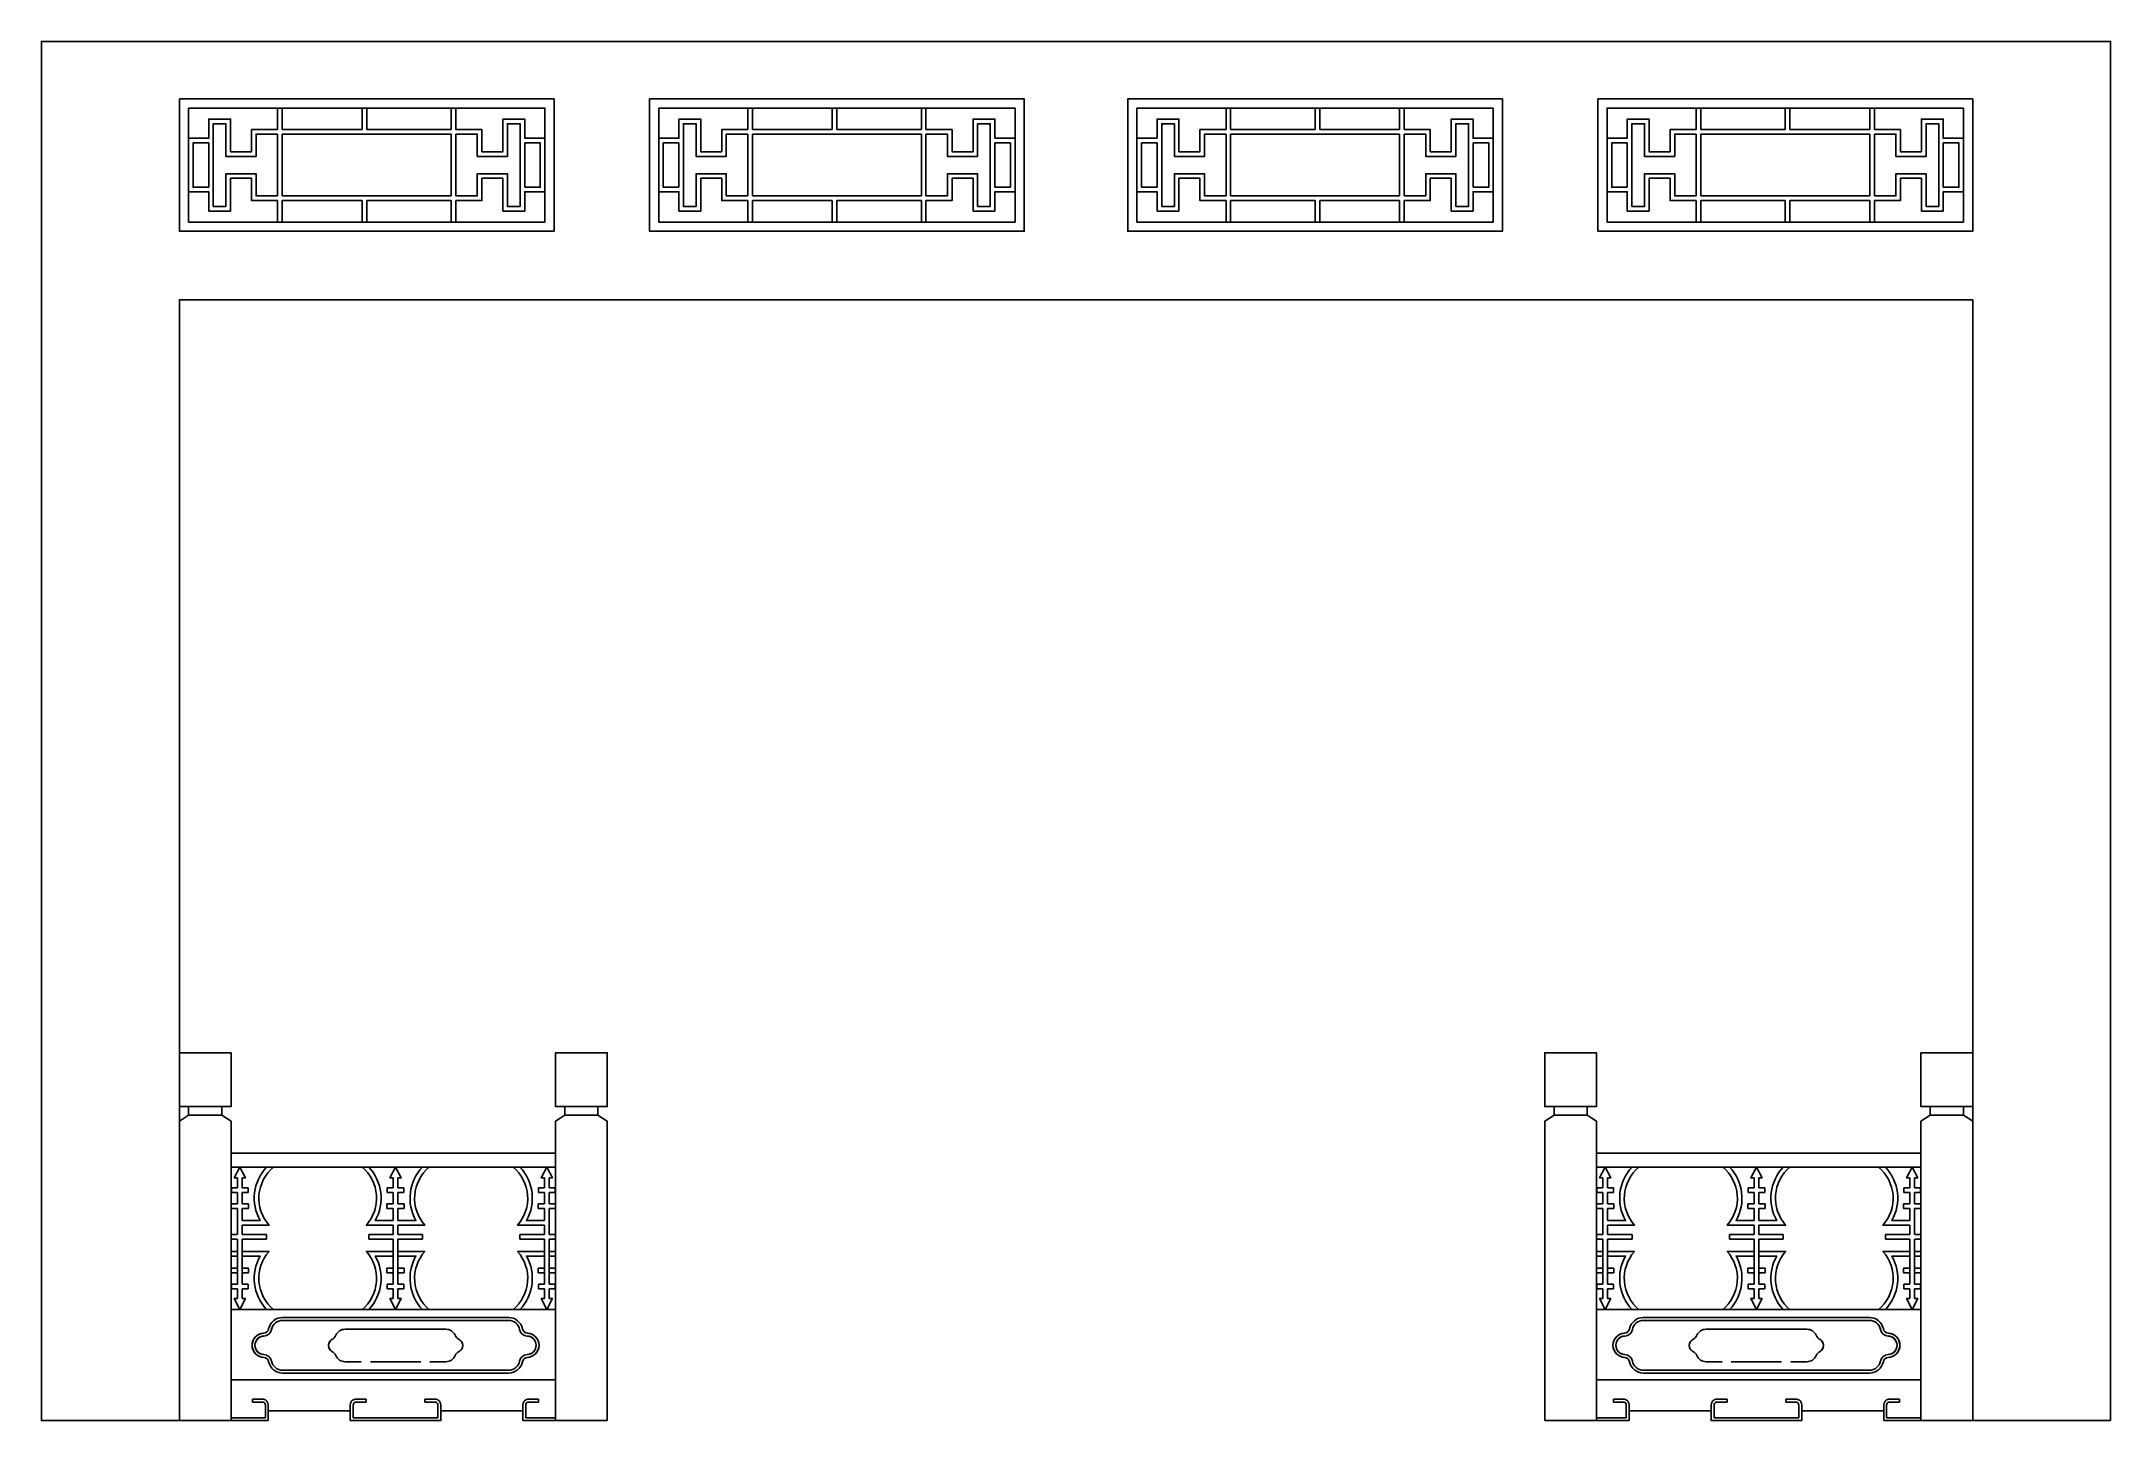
# Model space of a CAD drawing. Header units: metres. Extents: x 4395 to 7995, y 4620 to 7020.
import ezdxf

# ---------------------------------------------------------------- set-up
doc = ezdxf.new("R2010")
doc.units = ezdxf.units.M
for name, color, linetype in [('3', 3, 'Continuous'), ('4', 4, 'Continuous'), ('7', 7, 'Continuous')]:
    doc.layers.add(name, color=color, linetype=linetype)

msp = doc.modelspace()

# ---------------------------------------------------------------- linework, layer by layer
for p, q in [((4736.2, 5042.25), (4736.2, 5025.04)), ((4736.2, 5042.25), (4736.2, 5025.04)), ((4744.2, 5042.25), (4744.2, 5025.04)), ((4744.2, 5042.25), (4744.2, 5025.04)), ((4744.2, 5042.25), (4744.2, 5025.04)), ((5007.23, 5042.25), (5007.23, 5025.04)), ((5007.23, 5042.25), (5007.23, 5025.04)), ((5015.23, 5042.25), (5015.23, 5025.04)), ((5015.23, 5042.25), (5015.23, 5025.04)), ((5015.23, 5042.25), (5015.23, 5025.04)), ((5270.26, 5042.25), (5270.26, 5025.04)), ((5270.26, 5042.25), (5270.26, 5025.04)), ((5270.26, 5042.25), (5270.26, 5025.04)), ((5278.26, 5042.25), (5278.26, 5025.04)), ((5278.26, 5042.25), (5278.26, 5025.04)), ((7111.74, 5042.25), (7111.74, 5025.04)), ((7111.74, 5042.25), (7111.74, 5025.04)), ((7119.74, 5042.25), (7119.74, 5025.04)), ((7119.74, 5042.25), (7119.74, 5025.04)), ((7119.74, 5042.25), (7119.74, 5025.04)), ((7374.77, 5042.25), (7374.77, 5025.04)), ((7374.77, 5042.25), (7374.77, 5025.04)), ((7374.77, 5042.25), (7374.77, 5025.04)), ((7382.77, 5042.25), (7382.77, 5025.04)), ((7382.77, 5042.25), (7382.77, 5025.04)), ((7645.8, 5042.25), (7645.8, 5025.04)), ((7645.8, 5042.25), (7645.8, 5025.04)), ((7645.8, 5042.25), (7645.8, 5025.04)), ((7653.8, 5042.25), (7653.8, 5025.04)), ((7653.8, 5042.25), (7653.8, 5025.04)), ((4725.68, 5025.04), (4725.68, 5017.04)), ((4736.2, 5017.04), (4736.2, 4997.28)), ((4736.2, 5017.04), (4736.2, 4997.28)), ((4744.2, 5017.04), (4744.2, 4997.28)), ((4744.2, 5017.04), (4744.2, 4997.28)), ((4744.2, 5017.04), (4744.2, 4997.28)), ((4754.72, 5025.04), (4754.72, 5017.04)), ((4996.71, 5025.04), (4996.71, 5017.04)), ((5007.23, 5017.04), (5007.23, 4997.28)), ((5007.23, 5017.04), (5007.23, 4997.28)), ((5015.23, 5017.04), (5015.23, 4997.28)), ((5015.23, 5017.04), (5015.23, 4997.28)), ((5015.23, 5017.04), (5015.23, 4997.28)), ((5025.75, 5025.04), (5025.75, 5017.04)), ((5259.74, 5025.04), (5259.74, 5017.04)), ((5270.26, 5017.04), (5270.26, 4997.28)), ((5270.26, 5017.04), (5270.26, 4997.28)), ((5270.26, 5017.04), (5270.26, 4997.28)), ((5278.26, 5017.04), (5278.26, 4997.28)), ((5278.26, 5017.04), (5278.26, 4997.28)), ((5288.78, 5025.04), (5288.78, 5017.04)), ((7101.22, 5025.04), (7101.22, 5017.04)), ((7111.74, 5017.04), (7111.74, 4997.28)), ((7111.74, 5017.04), (7111.74, 4997.28)), ((7119.74, 5017.04), (7119.74, 4997.28)), ((7119.74, 5017.04), (7119.74, 4997.28)), ((7119.74, 5017.04), (7119.74, 4997.28)), ((7130.26, 5025.04), (7130.26, 5017.04)), ((7364.25, 5025.04), (7364.25, 5017.04)), ((7374.77, 5017.04), (7374.77, 4997.28)), ((7374.77, 5017.04), (7374.77, 4997.28)), ((7374.77, 5017.04), (7374.77, 4997.28)), ((7382.77, 5017.04), (7382.77, 4997.28)), ((7382.77, 5017.04), (7382.77, 4997.28)), ((7393.29, 5025.04), (7393.29, 5017.04)), ((7635.28, 5025.04), (7635.28, 5017.04)), ((7645.8, 5017.04), (7645.8, 4997.28)), ((7645.8, 5017.04), (7645.8, 4997.28)), ((7645.8, 5017.04), (7645.8, 4997.28)), ((7653.8, 5017.04), (7653.8, 4997.28)), ((7653.8, 5017.04), (7653.8, 4997.28)), ((7664.32, 5025.04), (7664.32, 5017.04)), ((4725, 4997.28), (4725, 4989.28)), ((4736.2, 4989.28), (4736.2, 4956.67)), ((4744.2, 4989.28), (4744.2, 4968.05)), ((4744.2, 4989.28), (4744.2, 4968.05)), ((4755.4, 4997.28), (4755.4, 4989.28)), ((4996.03, 4997.28), (4996.03, 4989.28)), ((5007.23, 4989.28), (5007.23, 4968.05)), ((5015.23, 4989.28), (5015.23, 4968.05)), ((5015.23, 4989.28), (5015.23, 4968.05)), ((5026.43, 4997.28), (5026.43, 4989.28)), ((5259.06, 4997.28), (5259.06, 4989.28)), ((5270.26, 4989.28), (5270.26, 4968.05)), ((5270.26, 4989.28), (5270.26, 4968.05)), ((5278.26, 4989.28), (5278.26, 4956.67)), ((5289.46, 4997.28), (5289.46, 4989.28)), ((7100.54, 4997.28), (7100.54, 4989.28)), ((7111.74, 4989.28), (7111.74, 4956.67)), ((7119.74, 4989.28), (7119.74, 4968.05)), ((7119.74, 4989.28), (7119.74, 4968.05)), ((7130.94, 4997.28), (7130.94, 4989.28)), ((7363.57, 4997.28), (7363.57, 4989.28)), ((7374.77, 4989.28), (7374.77, 4968.05)), ((7374.77, 4989.28), (7374.77, 4968.05)), ((7382.77, 4989.28), (7382.77, 4968.05)), ((7393.97, 4997.28), (7393.97, 4989.28)), ((7634.6, 4997.28), (7634.6, 4989.28)), ((7645.8, 4989.28), (7645.8, 4968.05)), ((7645.8, 4989.28), (7645.8, 4968.05)), ((7653.8, 4989.28), (7653.8, 4956.67)), ((7665, 4997.28), (7665, 4989.28)), ((4736.2, 4960.05), (4736.2, 4944)), ((4736.2, 4857.43), (4736.2, 4936)), ((4744.2, 4960.05), (4744.2, 4944)), ((4744.2, 4960.05), (4744.2, 4944)), ((4744.2, 4857.43), (4744.2, 4936)), ((4786.93, 4936), (4786.93, 4944)), ((4786.93, 4944), (4786.93, 4936)), ((4964.5, 4944), (4964.5, 4936)), ((4964.5, 4936), (4964.5, 4944)), ((5007.23, 4960.05), (5007.23, 4944)), ((5007.23, 4857.43), (5007.23, 4936)), ((5015.23, 4960.05), (5015.23, 4944)), ((5015.23, 4960.05), (5015.23, 4944)), ((5015.23, 4857.43), (5015.23, 4936)), ((5057.95, 4944), (5057.95, 4936)), ((5057.95, 4936), (5057.95, 4944)), ((5227.53, 4944), (5227.53, 4936)), ((5227.53, 4936), (5227.53, 4944)), ((5270.26, 4960.05), (5270.26, 4944)), ((5270.26, 4960.05), (5270.26, 4944)), ((5270.26, 4857.43), (5270.26, 4936)), ((5278.26, 4960.05), (5278.26, 4944)), ((5278.26, 4857.43), (5278.26, 4936)), ((7111.74, 4960.05), (7111.74, 4944)), ((7111.74, 4857.43), (7111.74, 4936)), ((7119.74, 4960.05), (7119.74, 4944)), ((7119.74, 4960.05), (7119.74, 4944)), ((7119.74, 4857.43), (7119.74, 4936)), ((7162.47, 4944), (7162.47, 4936)), ((7162.47, 4936), (7162.47, 4944)), ((7332.05, 4936), (7332.05, 4944)), ((7332.05, 4944), (7332.05, 4936)), ((7374.77, 4960.05), (7374.77, 4944)), ((7374.77, 4960.05), (7374.77, 4944)), ((7374.77, 4857.43), (7374.77, 4936)), ((7382.77, 4960.05), (7382.77, 4944)), ((7382.77, 4857.43), (7382.77, 4936)), ((7425.5, 4936), (7425.5, 4944)), ((7425.5, 4944), (7425.5, 4936)), ((7603.07, 4936), (7603.07, 4944)), ((7603.07, 4944), (7603.07, 4936)), ((7645.8, 4960.05), (7645.8, 4944)), ((7645.8, 4960.05), (7645.8, 4944)), ((7645.8, 4857.43), (7645.8, 4936)), ((7653.8, 4960.05), (7653.8, 4944)), ((7653.8, 4857.43), (7653.8, 4936)), ((4725, 4877.18), (4725, 4885.18)), ((4736.2, 4857.43), (4736.2, 4885.18)), ((4744.2, 4857.43), (4744.2, 4885.18)), ((4755.4, 4877.18), (4755.4, 4885.18)), ((4996.03, 4877.18), (4996.03, 4885.18)), ((5007.23, 4857.43), (5007.23, 4885.18)), ((5015.23, 4857.43), (5015.23, 4885.18)), ((5026.43, 4877.18), (5026.43, 4885.18)), ((5259.06, 4877.18), (5259.06, 4885.18)), ((5270.26, 4857.43), (5270.26, 4885.18)), ((5278.26, 4857.43), (5278.26, 4885.18)), ((5289.46, 4877.18), (5289.46, 4885.18)), ((7100.54, 4877.18), (7100.54, 4885.18)), ((7111.74, 4857.43), (7111.74, 4885.18)), ((7119.74, 4857.43), (7119.74, 4885.18)), ((7130.94, 4877.18), (7130.94, 4885.18)), ((7363.57, 4877.18), (7363.57, 4885.18)), ((7374.77, 4857.43), (7374.77, 4885.18)), ((7382.77, 4857.43), (7382.77, 4885.18)), ((7393.97, 4877.18), (7393.97, 4885.18)), ((7634.6, 4877.18), (7634.6, 4885.18)), ((7645.8, 4857.43), (7645.8, 4885.18)), ((7653.8, 4857.43), (7653.8, 4885.18)), ((7665, 4877.18), (7665, 4885.18)), ((4725.68, 4849.43), (4725.68, 4857.43)), ((4725.68, 4849.43), (4736.2, 4849.43)), ((4736.2, 4832.22), (4736.2, 4849.43)), ((4744.2, 4832.22), (4744.2, 4849.43)), ((4754.72, 4849.43), (4744.2, 4849.43)), ((4744.2, 4832.22), (4744.2, 4849.43)), ((4754.72, 4849.43), (4754.72, 4857.43)), ((4996.71, 4849.43), (4996.71, 4857.43)), ((4996.71, 4849.43), (5007.23, 4849.43)), ((5007.23, 4832.22), (5007.23, 4849.43)), ((5015.23, 4832.22), (5015.23, 4849.43)), ((5015.23, 4832.22), (5015.23, 4849.43)), ((5025.75, 4849.43), (5015.23, 4849.43)), ((5025.75, 4849.43), (5025.75, 4857.43)), ((5259.74, 4849.43), (5259.74, 4857.43)), ((5259.74, 4849.43), (5270.26, 4849.43)), ((5270.26, 4832.22), (5270.26, 4849.43)), ((5270.26, 4832.22), (5270.26, 4849.43)), ((5288.78, 4849.43), (5278.26, 4849.43)), ((5278.26, 4832.22), (5278.26, 4849.43)), ((5288.78, 4849.43), (5288.78, 4857.43)), ((7101.22, 4849.43), (7101.22, 4857.43)), ((7101.22, 4849.43), (7111.74, 4849.43)), ((7111.74, 4832.22), (7111.74, 4849.43)), ((7119.74, 4832.22), (7119.74, 4849.43)), ((7130.26, 4849.43), (7119.74, 4849.43)), ((7119.74, 4832.22), (7119.74, 4849.43)), ((7130.26, 4849.43), (7130.26, 4857.43)), ((7364.25, 4849.43), (7364.25, 4857.43)), ((7364.25, 4849.43), (7374.77, 4849.43)), ((7374.77, 4832.22), (7374.77, 4849.43)), ((7374.77, 4832.22), (7374.77, 4849.43)), ((7393.29, 4849.43), (7382.77, 4849.43)), ((7382.77, 4832.22), (7382.77, 4849.43)), ((7393.29, 4849.43), (7393.29, 4857.43)), ((7635.28, 4849.43), (7635.28, 4857.43)), ((7635.28, 4849.43), (7645.8, 4849.43)), ((7645.8, 4832.22), (7645.8, 4849.43)), ((7645.8, 4832.22), (7645.8, 4849.43)), ((7653.8, 4832.22), (7653.8, 4849.43)), ((7664.32, 4849.43), (7653.8, 4849.43)), ((7664.32, 4849.43), (7664.32, 4857.43))]:
    msp.add_line(p, q)
for points in [[(4740.2, 5061.18), (4730.46, 5042.25), (4736.2, 5042.25)], [(4740.2, 5061.18), (4749.95, 5042.25), (4744.2, 5042.25)], [(5011.23, 5061.18), (5001.48, 5042.25), (5007.23, 5042.25)], [(5011.23, 5061.18), (5020.97, 5042.25), (5015.23, 5042.25)], [(5274.26, 5061.18), (5264.51, 5042.25), (5270.26, 5042.25)], [(5274.26, 5061.18), (5284, 5042.25), (5278.26, 5042.25)], [(7115.74, 5061.18), (7106, 5042.25), (7111.74, 5042.25)], [(7115.74, 5061.18), (7125.49, 5042.25), (7119.74, 5042.25)], [(7378.77, 5061.18), (7369.03, 5042.25), (7374.77, 5042.25)], [(7378.77, 5061.18), (7388.52, 5042.25), (7382.77, 5042.25)], [(7649.8, 5061.18), (7640.05, 5042.25), (7645.8, 5042.25)], [(7649.8, 5061.18), (7659.54, 5042.25), (7653.8, 5042.25)], [(4736.2, 5025.04), (4725.68, 5025.04)], [(4736.2, 5017.04), (4725.68, 5017.04)], [(4744.2, 5025.04), (4754.72, 5025.04)], [(4744.2, 5017.04), (4754.72, 5017.04)], [(5007.23, 5025.04), (4996.71, 5025.04)], [(5007.23, 5017.04), (4996.71, 5017.04)], [(5015.23, 5025.04), (5025.75, 5025.04)], [(5015.23, 5017.04), (5025.75, 5017.04)], [(5270.26, 5025.04), (5259.74, 5025.04)], [(5270.26, 5017.04), (5259.74, 5017.04)], [(5278.26, 5025.04), (5288.78, 5025.04)], [(5278.26, 5017.04), (5288.78, 5017.04)], [(7111.74, 5025.04), (7101.22, 5025.04)], [(7111.74, 5017.04), (7101.22, 5017.04)], [(7119.74, 5025.04), (7130.26, 5025.04)], [(7119.74, 5017.04), (7130.26, 5017.04)], [(7374.77, 5025.04), (7364.25, 5025.04)], [(7374.77, 5017.04), (7364.25, 5017.04)], [(7382.77, 5025.04), (7393.29, 5025.04)], [(7382.77, 5017.04), (7393.29, 5017.04)], [(7645.8, 5025.04), (7635.28, 5025.04)], [(7645.8, 5017.04), (7635.28, 5017.04)], [(7653.8, 5025.04), (7664.32, 5025.04)], [(7653.8, 5017.04), (7664.32, 5017.04)], [(4736.2, 4997.28), (4725, 4997.28)], [(4736.2, 4989.28), (4725, 4989.28)], [(4744.2, 4997.28), (4755.4, 4997.28)], [(4744.2, 4989.28), (4755.4, 4989.28)], [(5007.23, 4997.28), (4996.03, 4997.28)], [(5007.23, 4989.28), (4996.03, 4989.28)], [(5015.23, 4997.28), (5026.43, 4997.28)], [(5015.23, 4989.28), (5026.43, 4989.28)], [(5270.26, 4997.28), (5259.06, 4997.28)], [(5270.26, 4989.28), (5259.06, 4989.28)], [(5278.26, 4997.28), (5289.46, 4997.28)], [(5278.26, 4989.28), (5289.46, 4989.28)], [(7111.74, 4997.28), (7100.54, 4997.28)], [(7111.74, 4989.28), (7100.54, 4989.28)], [(7119.74, 4997.28), (7130.94, 4997.28)], [(7119.74, 4989.28), (7130.94, 4989.28)], [(7374.77, 4997.28), (7363.57, 4997.28)], [(7374.77, 4989.28), (7363.57, 4989.28)], [(7382.77, 4997.28), (7393.97, 4997.28)], [(7382.77, 4989.28), (7393.97, 4989.28)], [(7645.8, 4997.28), (7634.6, 4997.28)], [(7645.8, 4989.28), (7634.6, 4989.28)], [(7653.8, 4997.28), (7665, 4997.28)], [(7653.8, 4989.28), (7665, 4989.28)], [(4735.78, 4944), (4725, 4944)], [(4735.78, 4944), (4725, 4944)], [(4735.78, 4936), (4725, 4936)], [(4735.78, 4936), (4725, 4936)], [(4744.2, 4944), (4786.93, 4944)], [(4744.2, 4944), (4786.93, 4944)], [(4744.2, 4936), (4786.93, 4936)], [(4744.2, 4936), (4786.93, 4936)], [(5007.23, 4944), (4964.5, 4944)], [(5007.23, 4944), (4964.5, 4944)], [(5007.23, 4936), (4964.5, 4936)], [(5007.23, 4936), (4964.5, 4936)], [(5015.23, 4944), (5057.95, 4944)], [(5015.23, 4944), (5057.95, 4944)], [(5015.23, 4936), (5057.95, 4936)], [(5015.23, 4936), (5057.95, 4936)], [(5270.26, 4944), (5227.53, 4944)], [(5270.26, 4944), (5227.53, 4944)], [(5270.26, 4936), (5227.53, 4936)], [(5270.26, 4936), (5227.53, 4936)], [(5278.68, 4944), (5289.46, 4944)], [(5278.68, 4944), (5289.46, 4944)], [(5278.68, 4936), (5289.46, 4936)], [(5278.68, 4936), (5289.46, 4936)], [(7111.32, 4944), (7100.54, 4944)], [(7111.32, 4944), (7100.54, 4944)], [(7111.32, 4936), (7100.54, 4936)], [(7111.32, 4936), (7100.54, 4936)], [(7119.74, 4944), (7162.47, 4944)], [(7119.74, 4944), (7162.47, 4944)], [(7119.74, 4936), (7162.47, 4936)], [(7119.74, 4936), (7162.47, 4936)], [(7374.77, 4944), (7332.05, 4944)], [(7374.77, 4944), (7332.05, 4944)], [(7374.77, 4936), (7332.05, 4936)], [(7374.77, 4936), (7332.05, 4936)], [(7382.77, 4944), (7425.5, 4944)], [(7382.77, 4944), (7425.5, 4944)], [(7382.77, 4936), (7425.5, 4936)], [(7382.77, 4936), (7425.5, 4936)], [(7645.8, 4944), (7603.07, 4944)], [(7645.8, 4944), (7603.07, 4944)], [(7645.8, 4936), (7603.07, 4936)], [(7645.8, 4936), (7603.07, 4936)], [(7654.22, 4944), (7665, 4944)], [(7654.22, 4944), (7665, 4944)], [(7654.22, 4936), (7665, 4936)], [(7654.22, 4936), (7665, 4936)], [(4725, 4914.42), (4736.2, 4914.42)], [(4725, 4906.42), (4736.2, 4906.42)], [(5289.46, 4914.42), (5278.26, 4914.42)], [(5289.46, 4906.42), (5278.26, 4906.42)], [(7100.54, 4914.42), (7111.74, 4914.42)], [(7100.54, 4906.42), (7111.74, 4906.42)], [(7665, 4914.42), (7653.8, 4914.42)], [(7665, 4906.42), (7653.8, 4906.42)], [(4736.2, 4885.18), (4725, 4885.18)], [(4736.2, 4877.18), (4725, 4877.18)], [(4744.2, 4885.18), (4755.4, 4885.18)], [(4744.2, 4877.18), (4755.4, 4877.18)], [(5007.23, 4885.18), (4996.03, 4885.18)], [(5007.23, 4877.18), (4996.03, 4877.18)], [(5015.23, 4885.18), (5026.43, 4885.18)], [(5015.23, 4877.18), (5026.43, 4877.18)], [(5270.26, 4885.18), (5259.06, 4885.18)], [(5270.26, 4877.18), (5259.06, 4877.18)], [(5278.26, 4885.18), (5289.46, 4885.18)], [(5278.26, 4877.18), (5289.46, 4877.18)], [(7111.74, 4885.18), (7100.54, 4885.18)], [(7111.74, 4877.18), (7100.54, 4877.18)], [(7119.74, 4885.18), (7130.94, 4885.18)], [(7119.74, 4877.18), (7130.94, 4877.18)], [(7374.77, 4885.18), (7363.57, 4885.18)], [(7374.77, 4877.18), (7363.57, 4877.18)], [(7382.77, 4885.18), (7393.97, 4885.18)], [(7382.77, 4877.18), (7393.97, 4877.18)], [(7645.8, 4885.18), (7634.6, 4885.18)], [(7645.8, 4877.18), (7634.6, 4877.18)], [(7653.8, 4885.18), (7665, 4885.18)], [(7653.8, 4877.18), (7665, 4877.18)], [(4736.2, 4857.43), (4725.68, 4857.43)], [(4740.15, 4813.29), (4730.46, 4832.22), (4736.2, 4832.22)], [(4740.15, 4813.29), (4749.95, 4832.22), (4744.2, 4832.22)], [(4744.2, 4857.43), (4754.72, 4857.43)], [(5007.23, 4857.43), (4996.71, 4857.43)], [(5011.18, 4813.29), (5001.48, 4832.22), (5007.23, 4832.22)], [(5011.18, 4813.29), (5020.97, 4832.22), (5015.23, 4832.22)], [(5015.23, 4857.43), (5025.75, 4857.43)], [(5270.26, 4857.43), (5259.74, 4857.43)], [(5274.31, 4813.29), (5264.51, 4832.22), (5270.26, 4832.22)], [(5274.31, 4813.29), (5284, 4832.22), (5278.26, 4832.22)], [(5278.26, 4857.43), (5288.78, 4857.43)], [(7111.74, 4857.43), (7101.22, 4857.43)], [(7115.69, 4813.29), (7106, 4832.22), (7111.74, 4832.22)], [(7115.69, 4813.29), (7125.49, 4832.22), (7119.74, 4832.22)], [(7119.74, 4857.43), (7130.26, 4857.43)], [(7374.77, 4857.43), (7364.25, 4857.43)], [(7378.82, 4813.29), (7369.03, 4832.22), (7374.77, 4832.22)], [(7378.82, 4813.29), (7388.52, 4832.22), (7382.77, 4832.22)], [(7382.77, 4857.43), (7393.29, 4857.43)], [(7645.8, 4857.43), (7635.28, 4857.43)], [(7649.85, 4813.29), (7640.05, 4832.22), (7645.8, 4832.22)], [(7649.85, 4813.29), (7659.54, 4832.22), (7653.8, 4832.22)], [(7653.8, 4857.43), (7664.32, 4857.43)], [(5011.18, 4722.57), (4967.37, 4722.57)], [(5011.18, 4722.57), (5054.98, 4722.57)], [(7378.82, 4722.57), (7335.02, 4722.57)], [(7378.82, 4722.57), (7422.63, 4722.57)]]:
    msp.add_lwpolyline(points)
for points in [[(4786.93, 5061.18, 0.33), (4775.55, 4968.05), (4744.2, 4968.05)], [(4798.57, 5061.18, 0.42), (4791.01, 4960.05), (4744.2, 4960.05)], [(4952.86, 5061.18, -0.42), (4960.42, 4960.05), (5007.23, 4960.05)], [(4964.5, 5061.18, -0.33), (4975.89, 4968.05), (5007.23, 4968.05)], [(5069.6, 5061.18, 0.42), (5062.04, 4960.05), (5015.23, 4960.05)], [(5057.95, 5061.18, 0.33), (5046.57, 4968.05), (5015.23, 4968.05)], [(5215.89, 5061.18, -0.42), (5223.45, 4960.05), (5270.26, 4960.05)], [(5227.53, 5061.18, -0.33), (5238.91, 4968.05), (5270.26, 4968.05)], [(7162.47, 5061.18, 0.33), (7151.09, 4968.05), (7119.74, 4968.05)], [(7174.11, 5061.18, 0.42), (7166.55, 4960.05), (7119.74, 4960.05)], [(7320.4, 5061.18, -0.42), (7327.96, 4960.05), (7374.77, 4960.05)], [(7332.05, 5061.18, -0.33), (7343.43, 4968.05), (7374.77, 4968.05)], [(7437.14, 5061.18, 0.42), (7429.58, 4960.05), (7382.77, 4960.05)], [(7425.5, 5061.18, 0.33), (7414.11, 4968.05), (7382.77, 4968.05)], [(7591.43, 5061.18, -0.42), (7598.99, 4960.05), (7645.8, 4960.05)], [(7603.07, 5061.18, -0.33), (7614.45, 4968.05), (7645.8, 4968.05)], [(4798.57, 4813.29, -0.42), (4791.01, 4914.42), (4744.2, 4914.42)], [(4786.93, 4813.29, -0.33), (4775.55, 4906.42), (4744.2, 4906.42)], [(4952.86, 4813.29, 0.42), (4960.42, 4914.42), (5007.23, 4914.42)], [(4964.5, 4813.29, 0.33), (4975.89, 4906.42), (5007.23, 4906.42)], [(5069.6, 4813.29, -0.42), (5062.04, 4914.42), (5015.23, 4914.42)], [(5057.95, 4813.29, -0.33), (5046.57, 4906.42), (5015.23, 4906.42)], [(5215.89, 4813.29, 0.42), (5223.45, 4914.42), (5270.26, 4914.42)], [(5227.53, 4813.29, 0.33), (5238.91, 4906.42), (5270.26, 4906.42)], [(7174.11, 4813.29, -0.42), (7166.55, 4914.42), (7119.74, 4914.42)], [(7162.47, 4813.29, -0.33), (7151.09, 4906.42), (7119.74, 4906.42)], [(7320.4, 4813.29, 0.42), (7327.96, 4914.42), (7374.77, 4914.42)], [(7332.05, 4813.29, 0.33), (7343.43, 4906.42), (7374.77, 4906.42)], [(7437.14, 4813.29, -0.42), (7429.58, 4914.42), (7382.77, 4914.42)], [(7425.5, 4813.29, -0.33), (7414.11, 4906.42), (7382.77, 4906.42)], [(7591.43, 4813.29, 0.42), (7598.99, 4914.42), (7645.8, 4914.42)], [(7603.07, 4813.29, 0.33), (7614.45, 4906.42), (7645.8, 4906.42)], [(5011.18, 4799.46), (4814.61, 4799.46, 0.36), (4790.41, 4779.63, -0.35), (4781.73, 4772.19, 0.94), (4781.1, 4730.05)], [(5011.18, 4794.46), (4814.61, 4794.46, 0.36), (4795.32, 4778.65, -0.35), (4781.94, 4767.2, 0.94), (4781.47, 4735.03)], [(5011.18, 4799.46), (5207.74, 4799.46, -0.36), (5231.94, 4779.63, 0.35), (5240.63, 4772.19, -0.94), (5241.25, 4730.05)], [(5011.18, 4794.46), (5207.74, 4794.46, -0.36), (5227.04, 4778.65, 0.35), (5240.41, 4767.2, -0.94), (5240.89, 4735.03)], [(7378.82, 4799.46), (7182.26, 4799.46, 0.36), (7158.06, 4779.63, -0.35), (7149.37, 4772.19, 0.94), (7148.75, 4730.05)], [(7378.82, 4794.46), (7182.26, 4794.46, 0.36), (7162.96, 4778.65, -0.35), (7149.59, 4767.2, 0.94), (7149.11, 4735.03)], [(7378.82, 4799.46), (7575.39, 4799.46, -0.36), (7599.59, 4779.63, 0.35), (7608.27, 4772.19, -0.94), (7608.9, 4730.05)], [(7378.82, 4794.46), (7575.39, 4794.46, -0.36), (7594.68, 4778.65, 0.35), (7608.06, 4767.2, -0.94), (7608.53, 4735.03)], [(4781.1, 4772.16, 0.94), (4781.73, 4730.01, -0.35), (4790.41, 4722.57, 0.36), (4814.61, 4702.74), (5011.18, 4702.74), (5207.74, 4702.74, 0.36), (5231.94, 4722.57, -0.35), (5240.63, 4730.01, 0.94), (5241.25, 4772.16)], [(4781.47, 4767.17, 0.94), (4781.94, 4735, -0.35), (4795.32, 4723.55, 0.36), (4814.61, 4707.74), (5207.74, 4707.74, 0.36), (5227.04, 4723.55, -0.35), (5240.41, 4735, 0.94), (5240.89, 4767.17)], [(5011.18, 4779.01), (4923.56, 4779.01, 0.3), (4907.43, 4768.47, -0.17), (4900.6, 4761.04, 0.59), (4900.6, 4739.96)], [(4951.57, 4722.57), (4923.56, 4722.57, -0.3), (4907.43, 4733.11, 0.17), (4900.6, 4740.54, -0.59), (4900.6, 4761.62)], [(5011.18, 4779.01), (5098.79, 4779.01, -0.3), (5114.92, 4768.47, 0.17), (5121.75, 4761.04, -0.59), (5121.75, 4739.96)], [(5070.78, 4722.57), (5098.79, 4722.57, 0.3), (5114.92, 4733.11, -0.17), (5121.75, 4740.54, 0.59), (5121.75, 4761.62)], [(7608.9, 4772.16, -0.94), (7608.27, 4730.01, 0.35), (7599.59, 4722.57, -0.36), (7575.39, 4702.74), (7378.82, 4702.74), (7182.26, 4702.74, -0.36), (7158.06, 4722.57, 0.35), (7149.37, 4730.01, -0.94), (7148.75, 4772.16)], [(7608.53, 4767.17, -0.94), (7608.06, 4735, 0.35), (7594.68, 4723.55, -0.36), (7575.39, 4707.74), (7182.26, 4707.74, -0.36), (7162.96, 4723.55, 0.35), (7149.59, 4735, -0.94), (7149.11, 4767.17)], [(7378.82, 4779.01), (7291.21, 4779.01, 0.3), (7275.08, 4768.47, -0.17), (7268.25, 4761.04, 0.59), (7268.25, 4739.96)], [(7319.22, 4722.57), (7291.21, 4722.57, -0.3), (7275.08, 4733.11, 0.17), (7268.25, 4740.54, -0.59), (7268.25, 4761.62)], [(7378.82, 4779.01), (7466.44, 4779.01, -0.3), (7482.57, 4768.47, 0.17), (7489.4, 4761.04, -0.59), (7489.4, 4739.96)], [(7438.43, 4722.57), (7466.44, 4722.57, 0.3), (7482.57, 4733.11, -0.17), (7489.4, 4740.54, 0.59), (7489.4, 4761.62)]]:
    msp.add_lwpolyline(points, format="xyb")
at = {"layer": '3'}
for p, q in [((4708.91, 5166.44), (4651.09, 5166.44)), ((4651.09, 5151.3), (4708.91, 5151.3)), ((5363.37, 5166.44), (5305.55, 5166.44)), ((5305.55, 5151.3), (5363.37, 5151.3)), ((7026.63, 5166.44), (7084.45, 5166.44)), ((7084.45, 5151.3), (7026.63, 5151.3)), ((7681.09, 5166.44), (7738.91, 5166.44)), ((7738.91, 5151.3), (7681.09, 5151.3)), ((5289.46, 4690.9), (5289.46, 4620)), ((7100.54, 4690.9), (7100.54, 4620)), ((4762.26, 4652.38), (4762.26, 4657.38)), ((4959.96, 4652.38), (4959.96, 4657.38)), ((5062.39, 4652.38), (5062.39, 4657.38)), ((5260.1, 4657.38), (5260.1, 4652.38)), ((7129.9, 4657.38), (7129.9, 4652.38)), ((7327.61, 4652.38), (7327.61, 4657.38)), ((7430.04, 4652.38), (7430.04, 4657.38)), ((7627.74, 4652.38), (7627.74, 4657.38))]:
    msp.add_line(p, q, dxfattribs=at)
for points in [[(4651, 6903.94), (5271, 6903.94), (5271, 6705.67), (4651, 6705.67)], [(5469, 6903.94), (6089, 6903.94), (6089, 6705.67), (5469, 6705.67)], [(6921, 6903.94), (6301, 6903.94), (6301, 6705.67), (6921, 6705.67)], [(7739, 6903.94), (7119, 6903.94), (7119, 6705.67), (7739, 6705.67)]]:
    msp.add_lwpolyline(points, close=True, dxfattribs=at)
for points in [[(4651, 6851.37), (4686.12, 6851.37), (4686.12, 6884.8), (4724.15, 6884.8), (4724.15, 6827.86), (4760.6, 6827.86), (4760.6, 6866.55), (4806, 6866.55)], [(4694.12, 6843.37), (4694.12, 6876.8), (4716.15, 6876.8), (4716.15, 6819.86), (4768.6, 6819.86), (4768.6, 6858.55), (4806, 6858.55)], [(4806, 6903.94), (4806, 6866.55)], [(4814, 6903.94), (4814, 6866.55)], [(4953, 6903.94), (4953, 6866.55)], [(4961, 6903.94), (4961, 6866.55)], [(5108, 6903.94), (5108, 6866.55)], [(5116, 6903.94), (5116, 6866.55)], [(5116, 6866.55), (5161.4, 6866.55), (5161.4, 6827.86), (5197.85, 6827.86), (5197.85, 6884.8), (5235.88, 6884.8), (5235.88, 6851.37), (5271, 6851.37), (5271, 6758.24), (5235.88, 6758.24), (5235.88, 6724.81), (5197.85, 6724.81), (5197.85, 6781.75), (5161.4, 6781.75), (5161.4, 6743.05), (5116, 6743.05)], [(5116, 6858.55), (5153.4, 6858.55), (5153.4, 6819.86), (5205.85, 6819.86), (5205.85, 6876.8), (5227.88, 6876.8), (5227.88, 6843.37)], [(5469, 6851.37), (5504.12, 6851.37), (5504.12, 6884.8), (5542.15, 6884.8), (5542.15, 6827.86), (5578.6, 6827.86), (5578.6, 6866.55), (5624, 6866.55)], [(5512.12, 6843.37), (5512.12, 6876.8), (5534.15, 6876.8), (5534.15, 6819.86), (5586.6, 6819.86), (5586.6, 6858.55), (5624, 6858.55)], [(5624, 6903.94), (5624, 6866.55)], [(5632, 6903.94), (5632, 6866.55)], [(5771, 6903.94), (5771, 6866.55)], [(5779, 6903.94), (5779, 6866.55)], [(5926, 6903.94), (5926, 6866.55)], [(5934, 6903.94), (5934, 6866.55)], [(5934, 6866.55), (5979.4, 6866.55), (5979.4, 6827.86), (6015.85, 6827.86), (6015.85, 6884.8), (6053.88, 6884.8), (6053.88, 6851.37), (6089, 6851.37), (6089, 6758.24), (6053.88, 6758.24), (6053.88, 6724.81), (6015.85, 6724.81), (6015.85, 6781.75), (5979.4, 6781.75), (5979.4, 6743.05), (5934, 6743.05)], [(5934, 6858.55), (5971.4, 6858.55), (5971.4, 6819.86), (6023.85, 6819.86), (6023.85, 6876.8), (6045.88, 6876.8), (6045.88, 6843.37)], [(6456, 6866.55), (6410.6, 6866.55), (6410.6, 6827.86), (6374.15, 6827.86), (6374.15, 6884.8), (6336.12, 6884.8), (6336.12, 6851.37), (6301, 6851.37), (6301, 6758.24), (6336.12, 6758.24), (6336.12, 6724.81), (6374.15, 6724.81), (6374.15, 6781.75), (6410.6, 6781.75), (6410.6, 6743.05), (6456, 6743.05)], [(6456, 6858.55), (6418.6, 6858.55), (6418.6, 6819.86), (6366.15, 6819.86), (6366.15, 6876.8), (6344.12, 6876.8), (6344.12, 6843.37)], [(6456, 6903.94), (6456, 6866.55)], [(6464, 6903.94), (6464, 6866.55)], [(6611, 6903.94), (6611, 6866.55)], [(6619, 6903.94), (6619, 6866.55)], [(6758, 6903.94), (6758, 6866.55)], [(6766, 6903.94), (6766, 6866.55)], [(6921, 6851.37), (6885.88, 6851.37), (6885.88, 6884.8), (6847.85, 6884.8), (6847.85, 6827.86), (6811.4, 6827.86), (6811.4, 6866.55), (6766, 6866.55)], [(6877.88, 6843.37), (6877.88, 6876.8), (6855.85, 6876.8), (6855.85, 6819.86), (6803.4, 6819.86), (6803.4, 6858.55), (6766, 6858.55)], [(7274, 6866.55), (7228.6, 6866.55), (7228.6, 6827.86), (7192.15, 6827.86), (7192.15, 6884.8), (7154.12, 6884.8), (7154.12, 6851.37), (7119, 6851.37), (7119, 6758.24), (7154.12, 6758.24), (7154.12, 6724.81), (7192.15, 6724.81), (7192.15, 6781.75), (7228.6, 6781.75), (7228.6, 6743.05), (7274, 6743.05)], [(7274, 6858.55), (7236.6, 6858.55), (7236.6, 6819.86), (7184.15, 6819.86), (7184.15, 6876.8), (7162.12, 6876.8), (7162.12, 6843.37)], [(7274, 6903.94), (7274, 6866.55)], [(7282, 6903.94), (7282, 6866.55)], [(7429, 6903.94), (7429, 6866.55)], [(7437, 6903.94), (7437, 6866.55)], [(7576, 6903.94), (7576, 6866.55)], [(7584, 6903.94), (7584, 6866.55)], [(7739, 6851.37), (7703.88, 6851.37), (7703.88, 6884.8), (7665.85, 6884.8), (7665.85, 6827.86), (7629.4, 6827.86), (7629.4, 6866.55), (7584, 6866.55)], [(7695.88, 6843.37), (7695.88, 6876.8), (7673.85, 6876.8), (7673.85, 6819.86), (7621.4, 6819.86), (7621.4, 6858.55), (7584, 6858.55)], [(4806, 6743.05), (4760.6, 6743.05), (4760.6, 6781.75), (4724.15, 6781.75), (4724.15, 6724.81), (4686.12, 6724.81), (4686.12, 6758.24), (4651, 6758.24), (4651, 6851.37)], [(4686.12, 6766.24), (4659, 6766.24), (4659, 6843.37), (4686.12, 6843.37)], [(4686.12, 6843.37), (4686.12, 6766.24)], [(4694.12, 6851.37), (4694.12, 6758.24)], [(4806, 6858.55), (4806, 6751.05)], [(4814, 6866.55), (4953, 6866.55)], [(4814, 6858.55), (5108, 6858.55)], [(4814, 6858.55), (4814, 6751.05)], [(4961, 6866.55), (5108, 6866.55)], [(5108, 6858.55), (5108, 6751.05)], [(5116, 6858.55), (5116, 6751.05)], [(5227.88, 6851.37), (5227.88, 6758.24)], [(5235.88, 6843.37), (5263, 6843.37), (5263, 6766.24), (5235.88, 6766.24)], [(5235.88, 6843.37), (5235.88, 6766.24)], [(5624, 6743.05), (5578.6, 6743.05), (5578.6, 6781.75), (5542.15, 6781.75), (5542.15, 6724.81), (5504.12, 6724.81), (5504.12, 6758.24), (5469, 6758.24), (5469, 6851.37)], [(5504.12, 6766.24), (5477, 6766.24), (5477, 6843.37), (5504.12, 6843.37)], [(5504.12, 6843.37), (5504.12, 6766.24)], [(5512.12, 6851.37), (5512.12, 6758.24)], [(5624, 6858.55), (5624, 6751.05)], [(5632, 6866.55), (5771, 6866.55)], [(5632, 6858.55), (5926, 6858.55)], [(5632, 6858.55), (5632, 6751.05)], [(5779, 6866.55), (5926, 6866.55)], [(5926, 6858.55), (5926, 6751.05)], [(5934, 6858.55), (5934, 6751.05)], [(6045.88, 6851.37), (6045.88, 6758.24)], [(6053.88, 6843.37), (6081, 6843.37), (6081, 6766.24), (6053.88, 6766.24)], [(6053.88, 6843.37), (6053.88, 6766.24)], [(6336.12, 6843.37), (6309, 6843.37), (6309, 6766.24), (6336.12, 6766.24)], [(6336.12, 6843.37), (6336.12, 6766.24)], [(6344.12, 6851.37), (6344.12, 6758.24)], [(6456, 6858.55), (6456, 6751.05)], [(6611, 6866.55), (6464, 6866.55)], [(6758, 6858.55), (6464, 6858.55)], [(6464, 6858.55), (6464, 6751.05)], [(6758, 6866.55), (6619, 6866.55)], [(6758, 6858.55), (6758, 6751.05)], [(6766, 6858.55), (6766, 6751.05)], [(6766, 6743.05), (6811.4, 6743.05), (6811.4, 6781.75), (6847.85, 6781.75), (6847.85, 6724.81), (6885.88, 6724.81), (6885.88, 6758.24), (6921, 6758.24), (6921, 6851.37)], [(6877.88, 6851.37), (6877.88, 6758.24)], [(6885.88, 6843.37), (6885.88, 6766.24)], [(6885.88, 6766.24), (6913, 6766.24), (6913, 6843.37), (6885.88, 6843.37)], [(7154.12, 6843.37), (7127, 6843.37), (7127, 6766.24), (7154.12, 6766.24)], [(7154.12, 6843.37), (7154.12, 6766.24)], [(7162.12, 6851.37), (7162.12, 6758.24)], [(7274, 6858.55), (7274, 6751.05)], [(7429, 6866.55), (7282, 6866.55)], [(7576, 6858.55), (7282, 6858.55)], [(7282, 6858.55), (7282, 6751.05)], [(7576, 6866.55), (7437, 6866.55)], [(7576, 6858.55), (7576, 6751.05)], [(7584, 6858.55), (7584, 6751.05)], [(7584, 6743.05), (7629.4, 6743.05), (7629.4, 6781.75), (7665.85, 6781.75), (7665.85, 6724.81), (7703.88, 6724.81), (7703.88, 6758.24), (7739, 6758.24), (7739, 6851.37)], [(7695.88, 6851.37), (7695.88, 6758.24)], [(7703.88, 6843.37), (7703.88, 6766.24)], [(7703.88, 6766.24), (7731, 6766.24), (7731, 6843.37), (7703.88, 6843.37)], [(4806, 6751.05), (4768.6, 6751.05), (4768.6, 6789.75), (4716.15, 6789.75), (4716.15, 6732.81), (4694.12, 6732.81), (4694.12, 6766.24)], [(5227.88, 6766.24), (5227.88, 6732.81), (5205.85, 6732.81), (5205.85, 6789.75), (5153.4, 6789.75), (5153.4, 6751.05), (5116, 6751.05)], [(5624, 6751.05), (5586.6, 6751.05), (5586.6, 6789.75), (5534.15, 6789.75), (5534.15, 6732.81), (5512.12, 6732.81), (5512.12, 6766.24)], [(6045.88, 6766.24), (6045.88, 6732.81), (6023.85, 6732.81), (6023.85, 6789.75), (5971.4, 6789.75), (5971.4, 6751.05), (5934, 6751.05)], [(6344.12, 6766.24), (6344.12, 6732.81), (6366.15, 6732.81), (6366.15, 6789.75), (6418.6, 6789.75), (6418.6, 6751.05), (6456, 6751.05)], [(6766, 6751.05), (6803.4, 6751.05), (6803.4, 6789.75), (6855.85, 6789.75), (6855.85, 6732.81), (6877.88, 6732.81), (6877.88, 6766.24)], [(7162.12, 6766.24), (7162.12, 6732.81), (7184.15, 6732.81), (7184.15, 6789.75), (7236.6, 6789.75), (7236.6, 6751.05), (7274, 6751.05)], [(7584, 6751.05), (7621.4, 6751.05), (7621.4, 6789.75), (7673.85, 6789.75), (7673.85, 6732.81), (7695.88, 6732.81), (7695.88, 6766.24)], [(4806, 6743.05), (4806, 6705.67)], [(5108, 6751.05), (4814, 6751.05)], [(4953, 6743.05), (4814, 6743.05)], [(4814, 6743.05), (4814, 6705.67)], [(4953, 6743.05), (4953, 6705.67)], [(5108, 6743.05), (4961, 6743.05)], [(4961, 6743.05), (4961, 6705.67)], [(5108, 6743.05), (5108, 6705.67)], [(5116, 6743.05), (5116, 6705.67)], [(5624, 6743.05), (5624, 6705.67)], [(5926, 6751.05), (5632, 6751.05)], [(5771, 6743.05), (5632, 6743.05)], [(5632, 6743.05), (5632, 6705.67)], [(5771, 6743.05), (5771, 6705.67)], [(5926, 6743.05), (5779, 6743.05)], [(5779, 6743.05), (5779, 6705.67)], [(5926, 6743.05), (5926, 6705.67)], [(5934, 6743.05), (5934, 6705.67)], [(6456, 6743.05), (6456, 6705.67)], [(6464, 6751.05), (6758, 6751.05)], [(6464, 6743.05), (6464, 6705.67)], [(6464, 6743.05), (6611, 6743.05)], [(6611, 6743.05), (6611, 6705.67)], [(6619, 6743.05), (6619, 6705.67)], [(6619, 6743.05), (6758, 6743.05)], [(6758, 6743.05), (6758, 6705.67)], [(6766, 6743.05), (6766, 6705.67)], [(7274, 6743.05), (7274, 6705.67)], [(7282, 6751.05), (7576, 6751.05)], [(7282, 6743.05), (7429, 6743.05)], [(7282, 6743.05), (7282, 6705.67)], [(7429, 6743.05), (7429, 6705.67)], [(7437, 6743.05), (7437, 6705.67)], [(7437, 6743.05), (7576, 6743.05)], [(7576, 6743.05), (7576, 6705.67)], [(7584, 6743.05), (7584, 6705.67)]]:
    msp.add_lwpolyline(points, dxfattribs=at)
for points in [[(4725, 4625), (4784.79, 4625), (4784.79, 4647.09, 0.33), (4780.84, 4652.38), (4762.26, 4652.38)], [(4789.79, 4620), (4789.79, 4620), (4789.79, 4647.09, 0.35), (4781.44, 4657.38), (4762.26, 4657.38)], [(4997.22, 4620), (4932.43, 4620), (4932.43, 4647.09, -0.35), (4940.78, 4657.38), (4959.96, 4657.38)], [(4997.22, 4625), (4937.43, 4625), (4937.43, 4647.09, -0.33), (4941.38, 4652.38), (4959.96, 4652.38)], [(4985.14, 4620), (5089.93, 4620), (5089.93, 4647.09, 0.35), (5081.58, 4657.38), (5062.39, 4657.38)], [(4985.14, 4625), (5084.93, 4625), (5084.93, 4647.09, 0.33), (5080.97, 4652.38), (5062.39, 4652.38)], [(5232.56, 4620), (5232.56, 4620), (5232.56, 4647.09, -0.35), (5240.91, 4657.38), (5260.1, 4657.38)], [(5289.46, 4625), (5237.56, 4625), (5237.56, 4647.09, -0.33), (5241.52, 4652.38), (5260.1, 4652.38)], [(7100.54, 4625), (7152.44, 4625), (7152.44, 4647.09, 0.33), (7148.48, 4652.38), (7129.9, 4652.38)], [(7157.44, 4620), (7157.44, 4620), (7157.44, 4647.09, 0.35), (7149.09, 4657.38), (7129.9, 4657.38)], [(7404.86, 4620), (7300.07, 4620), (7300.07, 4647.09, -0.35), (7308.42, 4657.38), (7327.61, 4657.38)], [(7404.86, 4625), (7305.07, 4625), (7305.07, 4647.09, -0.33), (7309.03, 4652.38), (7327.61, 4652.38)], [(7392.78, 4620), (7457.57, 4620), (7457.57, 4647.09, 0.35), (7449.22, 4657.38), (7430.04, 4657.38)], [(7392.78, 4625), (7452.57, 4625), (7452.57, 4647.09, 0.33), (7448.62, 4652.38), (7430.04, 4652.38)], [(7600.21, 4620), (7600.21, 4620), (7600.21, 4647.09, -0.35), (7608.56, 4657.38), (7627.74, 4657.38)], [(7665, 4625), (7605.21, 4625), (7605.21, 4647.09, -0.33), (7609.16, 4652.38), (7627.74, 4652.38)]]:
    msp.add_lwpolyline(points, format="xyb", dxfattribs=at)
at = {"layer": '4'}
for p, q in [((7995, 4620), (7995, 7020)), ((7995, 4620), (7995, 7020)), ((7995, 4620), (7995, 7020)), ((4395, 4620), (4789.79, 4620)), ((4932.43, 4620), (5089.93, 4620)), ((5232.56, 4620), (5379.46, 4620)), ((7157.44, 4620), (7010.54, 4620)), ((7457.57, 4620), (7300.07, 4620)), ((7600.21, 4620), (7995, 4620))]:
    msp.add_line(p, q, dxfattribs=at)
for points in [[(4395, 7020), (7995, 7020), (4395, 7020), (4395, 4620), (4395, 7020), (4395, 4620)], [(7755, 5260), (7755, 6570), (4635, 6570), (4635, 5260)], [(4635, 5260), (4725, 5260), (4725, 5166.44), (4708.91, 5166.44), (4708.91, 5151.3), (4725, 5141.21), (4725, 5085.18), (5289.46, 5085.18), (5289.46, 5141.21), (5305.55, 5151.3), (5305.55, 5166.44), (5289.46, 5166.44), (5289.46, 5260), (5379.46, 5260), (5379.46, 5166.44), (5363.37, 5166.44), (5363.37, 5151.3), (5379.46, 5141.21), (5379.46, 4620)], [(7010.54, 5141.21), (7026.63, 5151.3), (7026.63, 5166.44), (7010.54, 5166.44), (7010.54, 5260), (7100.54, 5260), (7100.54, 5166.44), (7084.45, 5166.44), (7084.45, 5151.3), (7100.54, 5141.21), (7100.54, 5085.18), (7665, 5085.18), (7665, 5141.21), (7681.09, 5151.3), (7681.09, 5166.44), (7665, 5166.44), (7665, 5260), (7755, 5260)], [(4635, 5141.21), (4635, 4620)], [(5289.46, 5141.21), (5289.46, 4620)], [(5289.46, 4620), (5289.46, 5141.21)], [(5379.46, 5141.21), (5379.46, 4620)], [(7010.54, 5141.21), (7010.54, 4620)], [(7100.54, 4620), (7100.54, 5141.21)], [(7755, 5141.21), (7755, 4620)], [(4932.43, 4620), (4932.43, 4637.09), (4789.79, 4637.09), (4789.79, 4620)], [(5232.56, 4620), (5232.56, 4637.09), (5089.93, 4637.09), (5089.93, 4620)], [(7300.07, 4620), (7300.07, 4637.09), (7157.44, 4637.09), (7157.44, 4620)], [(7600.21, 4620), (7600.21, 4637.09), (7457.57, 4637.09), (7457.57, 4620)]]:
    msp.add_lwpolyline(points, dxfattribs=at)
at = {"layer": '7'}
for p, q in [((4725, 5085.18), (5289.46, 5085.18)), ((7665, 5085.18), (7100.54, 5085.18)), ((4725, 5061.18), (5289.46, 5061.18)), ((7665, 5061.18), (7100.54, 5061.18)), ((4725, 4813.29), (5289.46, 4813.29)), ((7665, 4813.29), (7100.54, 4813.29)), ((4725, 4690.9), (5289.46, 4690.9)), ((5289.46, 4690.9), (4732.89, 4690.9)), ((7665, 4690.9), (7100.54, 4690.9)), ((7100.54, 4690.9), (7657.11, 4690.9)), ((4789.79, 4637.09), (4932.43, 4637.09)), ((5232.56, 4637.09), (5089.93, 4637.09)), ((7157.44, 4637.09), (7300.07, 4637.09)), ((7600.21, 4637.09), (7457.57, 4637.09))]:
    msp.add_line(p, q, dxfattribs=at)
for points in [[(4635, 6919.94), (5287, 6919.94), (5287, 6689.67), (4635, 6689.67)], [(5453, 6919.94), (6105, 6919.94), (6105, 6689.67), (5453, 6689.67)], [(6937, 6919.94), (6285, 6919.94), (6285, 6689.67), (6937, 6689.67)], [(7755, 6919.94), (7103, 6919.94), (7103, 6689.67), (7755, 6689.67)]]:
    msp.add_lwpolyline(points, close=True, dxfattribs=at)
for points in [[(4635, 4620), (4635, 5260), (4725, 5260), (4725, 5166.44)], [(5289.46, 5166.44), (5289.46, 5260), (5379.46, 5260), (5379.46, 5166.44)], [(7100.54, 5166.44), (7100.54, 5260), (7010.54, 5260), (7010.54, 5166.44)], [(7755, 4620), (7755, 5260), (7665, 5260), (7665, 5166.44)], [(4635, 4620), (4635, 5141.21), (4651.09, 5151.3), (4651.09, 5166.44), (4635, 5166.44)], [(4725, 4620), (4725, 5141.21), (4708.91, 5151.3), (4708.91, 5166.44), (4725, 5166.44)], [(5289.46, 4620), (5289.46, 5141.21), (5305.55, 5151.3), (5305.55, 5166.44), (5289.46, 5166.44)], [(5379.46, 4620), (5379.46, 5141.21), (5363.37, 5151.3), (5363.37, 5166.44), (5379.46, 5166.44)], [(7010.54, 4620), (7010.54, 5141.21), (7026.63, 5151.3), (7026.63, 5166.44), (7010.54, 5166.44)], [(7100.54, 4620), (7100.54, 5141.21), (7084.45, 5151.3), (7084.45, 5166.44), (7100.54, 5166.44)], [(7665, 4620), (7665, 5141.21), (7681.09, 5151.3), (7681.09, 5166.44), (7665, 5166.44)], [(7755, 4620), (7755, 5141.21), (7738.91, 5151.3), (7738.91, 5166.44), (7755, 5166.44)], [(4725, 5141.21), (4725, 4620)], [(7665, 5141.21), (7665, 4620)]]:
    msp.add_lwpolyline(points, dxfattribs=at)

doc.saveas('drawing.dxf')
